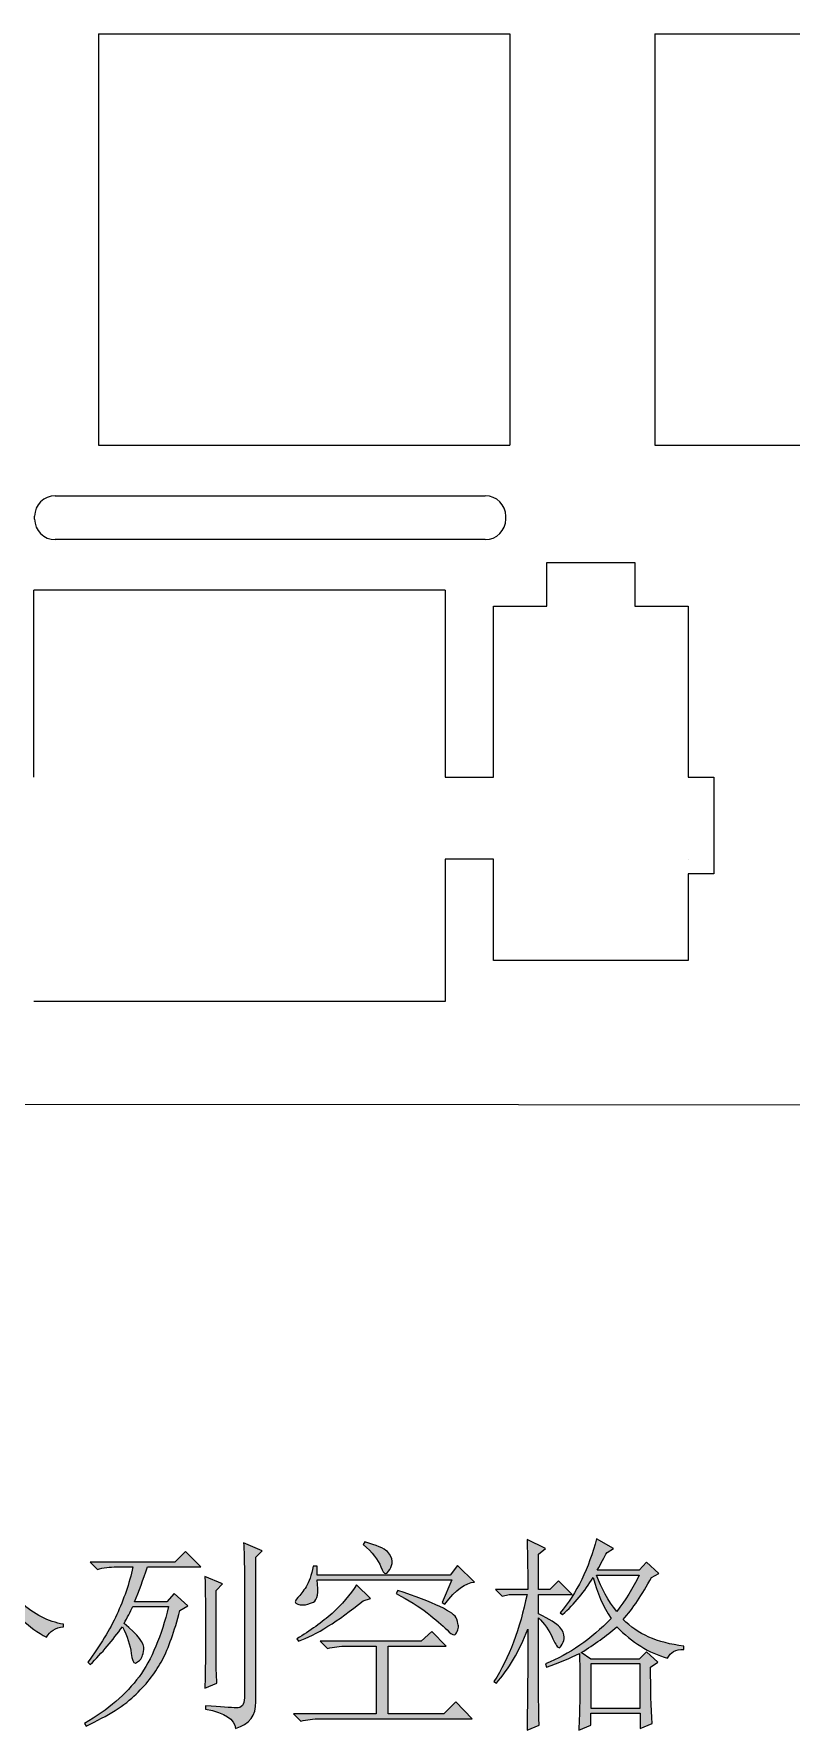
# Model space of a CAD drawing. Extents: x 1168 to 1833, y 1867 to 2135.
# Drawn here: x 1684 to 1709.9, y 1869 to 1927 of the extents above; entities that cross this region are included whole.
import ezdxf

# ---------------------------------------------------------------- set-up
doc = ezdxf.new("R2010")
doc.units = 0
doc.header["$MEASUREMENT"] = 0
doc.layers.add('_U+56FE_U+5C42 1', color=7, linetype='Continuous')

# ---------------------------------------------------------------- blocks, each defined once
blk = doc.blocks.new('block 2236')
at = {"layer": '_U+56FE_U+5C42 1'}
h = blk.add_hatch(color=7, dxfattribs=at)
h.dxf.hatch_style = 2
edge = h.paths.add_edge_path()
edge.add_spline(control_points=[(1701.242, 1870.568), (1701.242, 1870.312), (1701.252, 1869.852), (1701.27, 1869.189), (1701.27, 1869.189), (1700.855, 1869.024), (1700.855, 1869.024), (1700.874, 1870.109), (1700.884, 1871.259), (1700.884, 1872.473), (1700.59, 1871.718), (1700.23, 1871.102), (1699.808, 1870.624), (1699.808, 1870.624), (1699.725, 1870.679), (1699.725, 1870.679), (1700.24, 1871.488), (1700.617, 1872.481), (1700.855, 1873.658), (1700.855, 1873.658), (1700.249, 1873.658), (1700.249, 1873.658), (1700.249, 1873.658), (1700.001, 1873.604), (1700.001, 1873.604), (1700.001, 1873.604), (1699.78, 1873.824), (1699.78, 1873.824), (1699.78, 1873.824), (1700.884, 1873.824), (1700.884, 1873.824), (1700.884, 1874.32), (1700.874, 1874.891), (1700.855, 1875.534), (1700.855, 1875.534), (1701.49, 1875.23), (1701.49, 1875.23), (1701.49, 1875.23), (1701.242, 1875.038), (1701.242, 1875.038), (1701.242, 1875.038), (1701.242, 1873.824), (1701.242, 1873.824), (1701.242, 1873.824), (1701.629, 1873.824), (1701.629, 1873.824), (1701.629, 1873.824), (1701.932, 1874.128), (1701.932, 1874.128), (1701.932, 1874.128), (1702.4, 1873.658), (1702.4, 1873.658), (1702.4, 1873.658), (1701.242, 1873.658), (1701.242, 1873.658), (1701.242, 1873.658), (1701.242, 1872.996), (1701.242, 1872.996), (1701.629, 1872.812), (1701.872, 1872.66), (1701.973, 1872.541), (1702.074, 1872.422), (1702.125, 1872.307), (1702.125, 1872.196), (1702.125, 1872.123), (1702.102, 1872.045), (1702.057, 1871.962), (1702.01, 1871.879), (1701.978, 1871.838), (1701.959, 1871.838), (1701.904, 1871.838), (1701.83, 1871.938), (1701.738, 1872.142), (1701.609, 1872.436), (1701.444, 1872.675), (1701.242, 1872.858), (1701.242, 1872.858), (1701.242, 1870.568), (1701.242, 1870.568)], knot_values=[0, 0, 0, 0, 1, 1, 1, 2, 2, 2, 3, 3, 3, 4, 4, 4, 5, 5, 5, 6, 6, 6, 7, 7, 7, 8, 8, 8, 9, 9, 9, 10, 10, 10, 11, 11, 11, 12, 12, 12, 13, 13, 13, 14, 14, 14, 15, 15, 15, 16, 16, 16, 17, 17, 17, 18, 18, 18, 19, 19, 19, 20, 20, 20, 21, 21, 21, 22, 22, 22, 23, 23, 23, 24, 24, 24, 25, 25, 25, 26, 26, 26, 26], degree=3, periodic=0)
edge = h.paths.add_edge_path()
edge.add_spline(control_points=[(1705.076, 1871.176), (1705.076, 1870.439), (1705.095, 1869.796), (1705.132, 1869.245), (1705.132, 1869.245), (1704.719, 1869.079), (1704.719, 1869.079), (1704.719, 1869.079), (1704.719, 1869.604), (1704.719, 1869.604), (1704.719, 1869.604), (1703.035, 1869.604), (1703.035, 1869.604), (1703.035, 1869.604), (1703.035, 1869.189), (1703.035, 1869.189), (1703.035, 1869.189), (1702.621, 1869.024), (1702.621, 1869.024), (1702.658, 1869.631), (1702.668, 1870.504), (1702.649, 1871.645), (1702.318, 1871.479), (1701.941, 1871.322), (1701.518, 1871.176), (1701.518, 1871.176), (1701.49, 1871.286), (1701.49, 1871.286), (1702.3, 1871.617), (1703.045, 1872.132), (1703.725, 1872.831), (1703.449, 1873.254), (1703.246, 1873.723), (1703.118, 1874.238), (1702.824, 1873.76), (1702.475, 1873.337), (1702.07, 1872.969), (1702.07, 1872.969), (1701.987, 1873.024), (1701.987, 1873.024), (1702.557, 1873.704), (1702.971, 1874.551), (1703.229, 1875.562), (1703.229, 1875.562), (1703.809, 1875.23), (1703.809, 1875.23), (1703.809, 1875.23), (1703.588, 1875.093), (1703.588, 1875.093), (1703.495, 1874.928), (1703.385, 1874.725), (1703.256, 1874.486), (1703.256, 1874.486), (1704.69, 1874.486), (1704.69, 1874.486), (1704.69, 1874.486), (1704.939, 1874.762), (1704.939, 1874.762), (1704.939, 1874.762), (1705.353, 1874.376), (1705.353, 1874.376), (1705.353, 1874.376), (1705.104, 1874.238), (1705.104, 1874.238), (1704.791, 1873.649), (1704.47, 1873.171), (1704.139, 1872.804), (1704.617, 1872.307), (1705.307, 1872.003), (1706.208, 1871.893), (1706.208, 1871.893), (1706.208, 1871.782), (1706.208, 1871.782), (1705.932, 1871.782), (1705.748, 1871.682), (1705.656, 1871.479), (1705.012, 1871.663), (1704.434, 1872.021), (1703.918, 1872.555), (1703.568, 1872.242), (1703.164, 1871.948), (1702.705, 1871.672), (1702.705, 1871.672), (1703.035, 1871.451), (1703.035, 1871.451), (1703.035, 1871.451), (1704.69, 1871.451), (1704.69, 1871.451), (1704.69, 1871.451), (1704.939, 1871.7), (1704.939, 1871.7), (1704.939, 1871.7), (1705.325, 1871.341), (1705.325, 1871.341), (1705.325, 1871.341), (1705.076, 1871.176), (1705.076, 1871.176)], knot_values=[0, 0, 0, 0, 1, 1, 1, 2, 2, 2, 3, 3, 3, 4, 4, 4, 5, 5, 5, 6, 6, 6, 7, 7, 7, 8, 8, 8, 9, 9, 9, 10, 10, 10, 11, 11, 11, 12, 12, 12, 13, 13, 13, 14, 14, 14, 15, 15, 15, 16, 16, 16, 17, 17, 17, 18, 18, 18, 19, 19, 19, 20, 20, 20, 21, 21, 21, 22, 22, 22, 23, 23, 23, 24, 24, 24, 25, 25, 25, 26, 26, 26, 27, 27, 27, 28, 28, 28, 29, 29, 29, 30, 30, 30, 31, 31, 31, 32, 32, 32, 32], degree=3, periodic=0)
h.paths.add_polyline_path([(1703.035, 1871.286), (1703.035, 1869.769), (1704.719, 1869.769), (1704.719, 1871.286)])
edge = h.paths.add_edge_path()
edge.add_spline(control_points=[(1703.229, 1874.32), (1703.395, 1873.86), (1703.624, 1873.447), (1703.918, 1873.079), (1704.213, 1873.447), (1704.47, 1873.86), (1704.69, 1874.32), (1704.69, 1874.32), (1703.229, 1874.32), (1703.229, 1874.32)], knot_values=[0, 0, 0, 0, 1, 1, 1, 2, 2, 2, 3, 3, 3, 3], degree=3, periodic=0)
h = blk.add_hatch(color=7, dxfattribs=at)
h.dxf.hatch_style = 2
edge = h.paths.add_edge_path()
edge.add_spline(control_points=[(1680.855, 1875.313), (1680.855, 1875.313), (1681.408, 1874.899), (1681.408, 1874.899), (1681.408, 1874.899), (1681.159, 1874.762), (1681.159, 1874.762), (1680.846, 1874.173), (1680.502, 1873.649), (1680.125, 1873.189), (1679.748, 1872.729), (1679.265, 1872.325), (1678.676, 1871.976), (1678.676, 1871.976), (1678.621, 1872.059), (1678.621, 1872.059), (1679.1, 1872.444), (1679.521, 1872.899), (1679.891, 1873.424), (1680.258, 1873.948), (1680.58, 1874.578), (1680.855, 1875.313)], knot_values=[0, 0, 0, 0, 1, 1, 1, 2, 2, 2, 3, 3, 3, 4, 4, 4, 5, 5, 5, 6, 6, 6, 7, 7, 7, 7], degree=3, periodic=0)
edge = h.paths.add_edge_path()
edge.add_spline(control_points=[(1679.779, 1872.638), (1679.779, 1872.638), (1682.925, 1872.638), (1682.925, 1872.638), (1682.925, 1872.638), (1683.201, 1872.914), (1683.201, 1872.914), (1683.201, 1872.914), (1683.587, 1872.527), (1683.587, 1872.527), (1683.587, 1872.527), (1683.366, 1872.362), (1683.366, 1872.362), (1683.329, 1870.909), (1683.237, 1870.031), (1683.09, 1869.728), (1682.943, 1869.424), (1682.686, 1869.208), (1682.318, 1869.079), (1682.263, 1869.373), (1682.005, 1869.585), (1681.545, 1869.714), (1681.545, 1869.714), (1681.545, 1869.824), (1681.545, 1869.824), (1682.005, 1869.75), (1682.305, 1869.719), (1682.441, 1869.728), (1682.58, 1869.737), (1682.686, 1869.842), (1682.76, 1870.045), (1682.832, 1870.247), (1682.906, 1871.056), (1682.98, 1872.473), (1682.98, 1872.473), (1681.545, 1872.473), (1681.545, 1872.473), (1681.436, 1871.682), (1681.215, 1871.015), (1680.883, 1870.473), (1680.553, 1869.93), (1679.918, 1869.456), (1678.98, 1869.052), (1678.98, 1869.052), (1678.925, 1869.162), (1678.925, 1869.162), (1679.752, 1869.585), (1680.309, 1870.086), (1680.594, 1870.665), (1680.879, 1871.245), (1681.049, 1871.847), (1681.104, 1872.473), (1681.104, 1872.473), (1680.249, 1872.473), (1680.249, 1872.473), (1680.249, 1872.473), (1680, 1872.417), (1680, 1872.417), (1680, 1872.417), (1679.779, 1872.638), (1679.779, 1872.638)], knot_values=[0, 0, 0, 0, 1, 1, 1, 2, 2, 2, 3, 3, 3, 4, 4, 4, 5, 5, 5, 6, 6, 6, 7, 7, 7, 8, 8, 8, 9, 9, 9, 10, 10, 10, 11, 11, 11, 12, 12, 12, 13, 13, 13, 14, 14, 14, 15, 15, 15, 16, 16, 16, 17, 17, 17, 18, 18, 18, 19, 19, 19, 20, 20, 20, 20], degree=3, periodic=0)
edge = h.paths.add_edge_path()
edge.add_spline(control_points=[(1682.787, 1875.23), (1682.787, 1875.23), (1682.566, 1875.093), (1682.566, 1875.093), (1682.769, 1874.357), (1683.1, 1873.787), (1683.559, 1873.383), (1684.019, 1872.978), (1684.506, 1872.729), (1685.021, 1872.638), (1685.021, 1872.638), (1685.021, 1872.555), (1685.021, 1872.555), (1684.746, 1872.518), (1684.553, 1872.398), (1684.441, 1872.196), (1683.835, 1872.527), (1683.353, 1872.969), (1682.994, 1873.521), (1682.635, 1874.072), (1682.391, 1874.716), (1682.263, 1875.451), (1682.263, 1875.451), (1682.787, 1875.23), (1682.787, 1875.23)], knot_values=[0, 0, 0, 0, 1, 1, 1, 2, 2, 2, 3, 3, 3, 4, 4, 4, 5, 5, 5, 6, 6, 6, 7, 7, 7, 8, 8, 8, 8], degree=3, periodic=0)
h = blk.add_hatch(color=7, dxfattribs=at)
h.dxf.hatch_style = 2
edge = h.paths.add_edge_path()
edge.add_spline(control_points=[(1685.932, 1874.762), (1685.932, 1874.762), (1688.828, 1874.762), (1688.828, 1874.762), (1688.828, 1874.762), (1689.188, 1875.12), (1689.188, 1875.12), (1689.188, 1875.12), (1689.711, 1874.597), (1689.711, 1874.597), (1689.711, 1874.597), (1687.891, 1874.597), (1687.891, 1874.597), (1687.743, 1874.155), (1687.596, 1873.76), (1687.449, 1873.41), (1687.449, 1873.41), (1688.553, 1873.41), (1688.553, 1873.41), (1688.553, 1873.41), (1688.801, 1873.687), (1688.801, 1873.687), (1688.801, 1873.687), (1689.27, 1873.272), (1689.27, 1873.272), (1689.27, 1873.272), (1688.994, 1873.106), (1688.994, 1873.106), (1688.811, 1872.39), (1688.612, 1871.828), (1688.4, 1871.424), (1688.189, 1871.02), (1687.891, 1870.628), (1687.504, 1870.252), (1687.118, 1869.874), (1686.548, 1869.512), (1685.794, 1869.162), (1685.794, 1869.162), (1685.738, 1869.245), (1685.738, 1869.245), (1686.548, 1869.723), (1687.169, 1870.256), (1687.602, 1870.845), (1688.033, 1871.433), (1688.369, 1872.233), (1688.607, 1873.245), (1688.607, 1873.245), (1687.395, 1873.245), (1687.395, 1873.245), (1687.302, 1873.061), (1687.201, 1872.867), (1687.091, 1872.665), (1687.568, 1872.279), (1687.794, 1871.984), (1687.767, 1871.782), (1687.739, 1871.58), (1687.688, 1871.451), (1687.615, 1871.396), (1687.615, 1871.396), (1687.477, 1871.313), (1687.477, 1871.313), (1687.403, 1871.313), (1687.357, 1871.424), (1687.339, 1871.645), (1687.302, 1871.921), (1687.201, 1872.224), (1687.035, 1872.555), (1686.705, 1872.095), (1686.336, 1871.663), (1685.932, 1871.259), (1685.932, 1871.259), (1685.85, 1871.341), (1685.85, 1871.341), (1686.271, 1871.911), (1686.604, 1872.454), (1686.842, 1872.969), (1687.081, 1873.483), (1687.266, 1874.026), (1687.395, 1874.597), (1687.395, 1874.597), (1686.842, 1874.597), (1686.842, 1874.597), (1686.604, 1874.597), (1686.383, 1874.569), (1686.18, 1874.514), (1686.18, 1874.514), (1685.932, 1874.762), (1685.932, 1874.762)], knot_values=[0, 0, 0, 0, 1, 1, 1, 2, 2, 2, 3, 3, 3, 4, 4, 4, 5, 5, 5, 6, 6, 6, 7, 7, 7, 8, 8, 8, 9, 9, 9, 10, 10, 10, 11, 11, 11, 12, 12, 12, 13, 13, 13, 14, 14, 14, 15, 15, 15, 16, 16, 16, 17, 17, 17, 18, 18, 18, 19, 19, 19, 20, 20, 20, 21, 21, 21, 22, 22, 22, 23, 23, 23, 24, 24, 24, 25, 25, 25, 26, 26, 26, 27, 27, 27, 28, 28, 28, 29, 29, 29, 29], degree=3, periodic=0)
edge = h.paths.add_edge_path()
edge.add_spline(control_points=[(1689.85, 1870.458), (1689.867, 1871.102), (1689.877, 1871.773), (1689.877, 1872.473), (1689.877, 1873.171), (1689.867, 1873.769), (1689.85, 1874.266), (1689.85, 1874.266), (1690.456, 1874.018), (1690.456, 1874.018), (1690.456, 1874.018), (1690.235, 1873.797), (1690.235, 1873.797), (1690.235, 1873.797), (1690.235, 1871.534), (1690.235, 1871.534), (1690.235, 1871.222), (1690.244, 1870.918), (1690.264, 1870.624), (1690.264, 1870.624), (1689.85, 1870.458), (1689.85, 1870.458)], knot_values=[0, 0, 0, 0, 1, 1, 1, 2, 2, 2, 3, 3, 3, 4, 4, 4, 5, 5, 5, 6, 6, 6, 7, 7, 7, 7], degree=3, periodic=0)
edge = h.paths.add_edge_path()
edge.add_spline(control_points=[(1691.201, 1874.1), (1691.201, 1874.762), (1691.191, 1875.203), (1691.174, 1875.424), (1691.174, 1875.424), (1691.809, 1875.148), (1691.809, 1875.148), (1691.809, 1875.148), (1691.588, 1874.928), (1691.588, 1874.928), (1691.588, 1874.928), (1691.588, 1869.989), (1691.588, 1869.989), (1691.605, 1869.53), (1691.375, 1869.227), (1690.897, 1869.079), (1690.879, 1869.392), (1690.539, 1869.612), (1689.877, 1869.741), (1689.877, 1869.741), (1689.877, 1869.852), (1689.877, 1869.852), (1690.392, 1869.814), (1690.741, 1869.792), (1690.926, 1869.782), (1691.109, 1869.773), (1691.201, 1869.889), (1691.201, 1870.127), (1691.201, 1870.127), (1691.201, 1874.1), (1691.201, 1874.1)], knot_values=[0, 0, 0, 0, 1, 1, 1, 2, 2, 2, 3, 3, 3, 4, 4, 4, 5, 5, 5, 6, 6, 6, 7, 7, 7, 8, 8, 8, 9, 9, 9, 10, 10, 10, 10], degree=3, periodic=0)
h = blk.add_hatch(color=7, dxfattribs=at)
h.dxf.hatch_style = 2
edge = h.paths.add_edge_path()
edge.add_spline(control_points=[(1693.794, 1872.059), (1693.794, 1872.059), (1697.242, 1872.059), (1697.242, 1872.059), (1697.242, 1872.059), (1697.602, 1872.39), (1697.602, 1872.39), (1697.602, 1872.39), (1698.098, 1871.893), (1698.098, 1871.893), (1698.098, 1871.893), (1696.111, 1871.893), (1696.111, 1871.893), (1696.111, 1871.893), (1696.111, 1869.576), (1696.111, 1869.576), (1696.111, 1869.576), (1698.015, 1869.576), (1698.015, 1869.576), (1698.015, 1869.576), (1698.429, 1869.989), (1698.429, 1869.989), (1698.429, 1869.989), (1698.98, 1869.41), (1698.98, 1869.41), (1698.98, 1869.41), (1693.794, 1869.41), (1693.794, 1869.41), (1693.555, 1869.41), (1693.334, 1869.383), (1693.132, 1869.327), (1693.132, 1869.327), (1692.884, 1869.576), (1692.884, 1869.576), (1692.884, 1869.576), (1695.697, 1869.576), (1695.697, 1869.576), (1695.697, 1869.576), (1695.697, 1871.893), (1695.697, 1871.893), (1695.697, 1871.893), (1694.705, 1871.893), (1694.705, 1871.893), (1694.465, 1871.893), (1694.244, 1871.865), (1694.043, 1871.811), (1694.043, 1871.811), (1693.794, 1872.059), (1693.794, 1872.059)], knot_values=[0, 0, 0, 0, 1, 1, 1, 2, 2, 2, 3, 3, 3, 4, 4, 4, 5, 5, 5, 6, 6, 6, 7, 7, 7, 8, 8, 8, 9, 9, 9, 10, 10, 10, 11, 11, 11, 12, 12, 12, 13, 13, 13, 14, 14, 14, 15, 15, 15, 16, 16, 16, 16], degree=3, periodic=0)
edge = h.paths.add_edge_path()
edge.add_spline(control_points=[(1697.959, 1873.383), (1697.959, 1873.383), (1698.291, 1874.155), (1698.291, 1874.155), (1698.291, 1874.155), (1693.684, 1874.155), (1693.684, 1874.155), (1693.738, 1873.714), (1693.697, 1873.461), (1693.56, 1873.396), (1693.422, 1873.332), (1693.307, 1873.3), (1693.215, 1873.3), (1693.141, 1873.3), (1693.076, 1873.309), (1693.021, 1873.327), (1692.967, 1873.346), (1692.939, 1873.373), (1692.939, 1873.41), (1692.939, 1873.429), (1692.967, 1873.475), (1693.021, 1873.548), (1693.113, 1873.64), (1693.21, 1873.764), (1693.312, 1873.921), (1693.412, 1874.076), (1693.49, 1874.312), (1693.546, 1874.624), (1693.546, 1874.624), (1693.684, 1874.624), (1693.684, 1874.624), (1693.684, 1874.624), (1693.684, 1874.32), (1693.684, 1874.32), (1693.684, 1874.32), (1698.235, 1874.32), (1698.235, 1874.32), (1698.235, 1874.32), (1698.484, 1874.651), (1698.484, 1874.651), (1698.484, 1874.651), (1699.062, 1874.072), (1699.062, 1874.072), (1698.769, 1874.072), (1698.429, 1873.824), (1698.043, 1873.327), (1698.043, 1873.327), (1697.959, 1873.383), (1697.959, 1873.383)], knot_values=[0, 0, 0, 0, 1, 1, 1, 2, 2, 2, 3, 3, 3, 4, 4, 4, 5, 5, 5, 6, 6, 6, 7, 7, 7, 8, 8, 8, 9, 9, 9, 10, 10, 10, 11, 11, 11, 12, 12, 12, 13, 13, 13, 14, 14, 14, 15, 15, 15, 16, 16, 16, 16], degree=3, periodic=0)
edge = h.paths.add_edge_path()
edge.add_spline(control_points=[(1695.504, 1873.521), (1695.504, 1873.521), (1695.256, 1873.438), (1695.256, 1873.438), (1694.392, 1872.738), (1693.656, 1872.279), (1693.049, 1872.059), (1693.049, 1872.059), (1692.994, 1872.142), (1692.994, 1872.142), (1693.453, 1872.417), (1693.854, 1872.707), (1694.194, 1873.01), (1694.534, 1873.313), (1694.814, 1873.64), (1695.035, 1873.989), (1695.035, 1873.989), (1695.504, 1873.521), (1695.504, 1873.521)], knot_values=[0, 0, 0, 0, 1, 1, 1, 2, 2, 2, 3, 3, 3, 4, 4, 4, 5, 5, 5, 6, 6, 6, 6], degree=3, periodic=0)
edge = h.paths.add_edge_path()
edge.add_spline(control_points=[(1695.312, 1875.451), (1695.716, 1875.341), (1695.974, 1875.23), (1696.084, 1875.12), (1696.194, 1875.01), (1696.25, 1874.899), (1696.25, 1874.789), (1696.25, 1874.697), (1696.222, 1874.605), (1696.166, 1874.514), (1696.111, 1874.422), (1696.065, 1874.376), (1696.029, 1874.376), (1695.974, 1874.376), (1695.918, 1874.449), (1695.863, 1874.597), (1695.771, 1874.835), (1695.568, 1875.093), (1695.256, 1875.369), (1695.256, 1875.369), (1695.312, 1875.451), (1695.312, 1875.451)], knot_values=[0, 0, 0, 0, 1, 1, 1, 2, 2, 2, 3, 3, 3, 4, 4, 4, 5, 5, 5, 6, 6, 6, 7, 7, 7, 7], degree=3, periodic=0)
edge = h.paths.add_edge_path()
edge.add_spline(control_points=[(1696.442, 1873.797), (1697.049, 1873.594), (1697.527, 1873.41), (1697.877, 1873.245), (1698.227, 1873.079), (1698.419, 1872.937), (1698.456, 1872.817), (1698.492, 1872.697), (1698.512, 1872.619), (1698.512, 1872.583), (1698.512, 1872.527), (1698.498, 1872.463), (1698.471, 1872.39), (1698.442, 1872.315), (1698.41, 1872.279), (1698.373, 1872.279), (1698.3, 1872.279), (1698.217, 1872.334), (1698.125, 1872.444), (1697.959, 1872.61), (1697.734, 1872.804), (1697.449, 1873.024), (1697.164, 1873.245), (1696.811, 1873.466), (1696.387, 1873.687), (1696.387, 1873.687), (1696.442, 1873.797), (1696.442, 1873.797)], knot_values=[0, 0, 0, 0, 1, 1, 1, 2, 2, 2, 3, 3, 3, 4, 4, 4, 5, 5, 5, 6, 6, 6, 7, 7, 7, 8, 8, 8, 9, 9, 9, 9], degree=3, periodic=0)
at = {"layer": '_U+56FE_U+5C42 1', "lineweight": 0}
blk.add_lwpolyline([(1703.035, 1871.286), (1703.035, 1869.769), (1704.719, 1869.769), (1704.719, 1871.286), (1703.035, 1871.286)], dxfattribs=at)
for points, knots in [([(1701.242, 1870.568), (1701.242, 1870.312), (1701.252, 1869.852), (1701.27, 1869.189), (1701.27, 1869.189), (1700.855, 1869.024), (1700.855, 1869.024), (1700.874, 1870.109), (1700.884, 1871.259), (1700.884, 1872.473), (1700.59, 1871.718), (1700.23, 1871.102), (1699.808, 1870.624), (1699.808, 1870.624), (1699.725, 1870.679), (1699.725, 1870.679), (1700.24, 1871.488), (1700.617, 1872.481), (1700.855, 1873.658), (1700.855, 1873.658), (1700.249, 1873.658), (1700.249, 1873.658), (1700.249, 1873.658), (1700.001, 1873.604), (1700.001, 1873.604), (1700.001, 1873.604), (1699.78, 1873.824), (1699.78, 1873.824), (1699.78, 1873.824), (1700.884, 1873.824), (1700.884, 1873.824), (1700.884, 1874.32), (1700.874, 1874.891), (1700.855, 1875.534), (1700.855, 1875.534), (1701.49, 1875.23), (1701.49, 1875.23), (1701.49, 1875.23), (1701.242, 1875.038), (1701.242, 1875.038), (1701.242, 1875.038), (1701.242, 1873.824), (1701.242, 1873.824), (1701.242, 1873.824), (1701.629, 1873.824), (1701.629, 1873.824), (1701.629, 1873.824), (1701.932, 1874.128), (1701.932, 1874.128), (1701.932, 1874.128), (1702.4, 1873.658), (1702.4, 1873.658), (1702.4, 1873.658), (1701.242, 1873.658), (1701.242, 1873.658), (1701.242, 1873.658), (1701.242, 1872.996), (1701.242, 1872.996), (1701.629, 1872.812), (1701.872, 1872.66), (1701.973, 1872.541), (1702.074, 1872.422), (1702.125, 1872.307), (1702.125, 1872.196), (1702.125, 1872.123), (1702.102, 1872.045), (1702.057, 1871.962), (1702.01, 1871.879), (1701.978, 1871.838), (1701.959, 1871.838), (1701.904, 1871.838), (1701.83, 1871.938), (1701.738, 1872.142), (1701.609, 1872.436), (1701.444, 1872.675), (1701.242, 1872.858), (1701.242, 1872.858), (1701.242, 1870.568), (1701.242, 1870.568)], [0, 0, 0, 0, 1, 1, 1, 2, 2, 2, 3, 3, 3, 4, 4, 4, 5, 5, 5, 6, 6, 6, 7, 7, 7, 8, 8, 8, 9, 9, 9, 10, 10, 10, 11, 11, 11, 12, 12, 12, 13, 13, 13, 14, 14, 14, 15, 15, 15, 16, 16, 16, 17, 17, 17, 18, 18, 18, 19, 19, 19, 20, 20, 20, 21, 21, 21, 22, 22, 22, 23, 23, 23, 24, 24, 24, 25, 25, 25, 26, 26, 26, 26]), ([(1705.076, 1871.176), (1705.076, 1870.439), (1705.095, 1869.796), (1705.132, 1869.245), (1705.132, 1869.245), (1704.719, 1869.079), (1704.719, 1869.079), (1704.719, 1869.079), (1704.719, 1869.604), (1704.719, 1869.604), (1704.719, 1869.604), (1703.035, 1869.604), (1703.035, 1869.604), (1703.035, 1869.604), (1703.035, 1869.189), (1703.035, 1869.189), (1703.035, 1869.189), (1702.621, 1869.024), (1702.621, 1869.024), (1702.658, 1869.631), (1702.668, 1870.504), (1702.649, 1871.645), (1702.318, 1871.479), (1701.941, 1871.322), (1701.518, 1871.176), (1701.518, 1871.176), (1701.49, 1871.286), (1701.49, 1871.286), (1702.3, 1871.617), (1703.045, 1872.132), (1703.725, 1872.831), (1703.449, 1873.254), (1703.246, 1873.723), (1703.118, 1874.238), (1702.824, 1873.76), (1702.475, 1873.337), (1702.07, 1872.969), (1702.07, 1872.969), (1701.987, 1873.024), (1701.987, 1873.024), (1702.557, 1873.704), (1702.971, 1874.551), (1703.229, 1875.562), (1703.229, 1875.562), (1703.809, 1875.23), (1703.809, 1875.23), (1703.809, 1875.23), (1703.588, 1875.093), (1703.588, 1875.093), (1703.495, 1874.928), (1703.385, 1874.725), (1703.256, 1874.486), (1703.256, 1874.486), (1704.69, 1874.486), (1704.69, 1874.486), (1704.69, 1874.486), (1704.939, 1874.762), (1704.939, 1874.762), (1704.939, 1874.762), (1705.353, 1874.376), (1705.353, 1874.376), (1705.353, 1874.376), (1705.104, 1874.238), (1705.104, 1874.238), (1704.791, 1873.649), (1704.47, 1873.171), (1704.139, 1872.804), (1704.617, 1872.307), (1705.307, 1872.003), (1706.208, 1871.893), (1706.208, 1871.893), (1706.208, 1871.782), (1706.208, 1871.782), (1705.932, 1871.782), (1705.748, 1871.682), (1705.656, 1871.479), (1705.012, 1871.663), (1704.434, 1872.021), (1703.918, 1872.555), (1703.568, 1872.242), (1703.164, 1871.948), (1702.705, 1871.672), (1702.705, 1871.672), (1703.035, 1871.451), (1703.035, 1871.451), (1703.035, 1871.451), (1704.69, 1871.451), (1704.69, 1871.451), (1704.69, 1871.451), (1704.939, 1871.7), (1704.939, 1871.7), (1704.939, 1871.7), (1705.325, 1871.341), (1705.325, 1871.341), (1705.325, 1871.341), (1705.076, 1871.176), (1705.076, 1871.176)], [0, 0, 0, 0, 1, 1, 1, 2, 2, 2, 3, 3, 3, 4, 4, 4, 5, 5, 5, 6, 6, 6, 7, 7, 7, 8, 8, 8, 9, 9, 9, 10, 10, 10, 11, 11, 11, 12, 12, 12, 13, 13, 13, 14, 14, 14, 15, 15, 15, 16, 16, 16, 17, 17, 17, 18, 18, 18, 19, 19, 19, 20, 20, 20, 21, 21, 21, 22, 22, 22, 23, 23, 23, 24, 24, 24, 25, 25, 25, 26, 26, 26, 27, 27, 27, 28, 28, 28, 29, 29, 29, 30, 30, 30, 31, 31, 31, 32, 32, 32, 32]), ([(1682.787, 1875.23), (1682.787, 1875.23), (1682.566, 1875.093), (1682.566, 1875.093), (1682.769, 1874.357), (1683.1, 1873.787), (1683.559, 1873.383), (1684.019, 1872.978), (1684.506, 1872.729), (1685.021, 1872.638), (1685.021, 1872.638), (1685.021, 1872.555), (1685.021, 1872.555), (1684.746, 1872.518), (1684.553, 1872.398), (1684.441, 1872.196), (1683.835, 1872.527), (1683.353, 1872.969), (1682.994, 1873.521), (1682.635, 1874.072), (1682.391, 1874.716), (1682.263, 1875.451), (1682.263, 1875.451), (1682.787, 1875.23), (1682.787, 1875.23)], [0, 0, 0, 0, 1, 1, 1, 2, 2, 2, 3, 3, 3, 4, 4, 4, 5, 5, 5, 6, 6, 6, 7, 7, 7, 8, 8, 8, 8]), ([(1685.932, 1874.762), (1685.932, 1874.762), (1688.828, 1874.762), (1688.828, 1874.762), (1688.828, 1874.762), (1689.188, 1875.12), (1689.188, 1875.12), (1689.188, 1875.12), (1689.711, 1874.597), (1689.711, 1874.597), (1689.711, 1874.597), (1687.891, 1874.597), (1687.891, 1874.597), (1687.743, 1874.155), (1687.596, 1873.76), (1687.449, 1873.41), (1687.449, 1873.41), (1688.553, 1873.41), (1688.553, 1873.41), (1688.553, 1873.41), (1688.801, 1873.687), (1688.801, 1873.687), (1688.801, 1873.687), (1689.27, 1873.272), (1689.27, 1873.272), (1689.27, 1873.272), (1688.994, 1873.106), (1688.994, 1873.106), (1688.811, 1872.39), (1688.612, 1871.828), (1688.4, 1871.424), (1688.189, 1871.02), (1687.891, 1870.628), (1687.504, 1870.252), (1687.118, 1869.874), (1686.548, 1869.512), (1685.794, 1869.162), (1685.794, 1869.162), (1685.738, 1869.245), (1685.738, 1869.245), (1686.548, 1869.723), (1687.169, 1870.256), (1687.602, 1870.845), (1688.033, 1871.433), (1688.369, 1872.233), (1688.607, 1873.245), (1688.607, 1873.245), (1687.395, 1873.245), (1687.395, 1873.245), (1687.302, 1873.061), (1687.201, 1872.867), (1687.091, 1872.665), (1687.568, 1872.279), (1687.794, 1871.984), (1687.767, 1871.782), (1687.739, 1871.58), (1687.688, 1871.451), (1687.615, 1871.396), (1687.615, 1871.396), (1687.477, 1871.313), (1687.477, 1871.313), (1687.403, 1871.313), (1687.357, 1871.424), (1687.339, 1871.645), (1687.302, 1871.921), (1687.201, 1872.224), (1687.035, 1872.555), (1686.705, 1872.095), (1686.336, 1871.663), (1685.932, 1871.259), (1685.932, 1871.259), (1685.85, 1871.341), (1685.85, 1871.341), (1686.271, 1871.911), (1686.604, 1872.454), (1686.842, 1872.969), (1687.081, 1873.483), (1687.266, 1874.026), (1687.395, 1874.597), (1687.395, 1874.597), (1686.842, 1874.597), (1686.842, 1874.597), (1686.604, 1874.597), (1686.383, 1874.569), (1686.18, 1874.514), (1686.18, 1874.514), (1685.932, 1874.762), (1685.932, 1874.762)], [0, 0, 0, 0, 1, 1, 1, 2, 2, 2, 3, 3, 3, 4, 4, 4, 5, 5, 5, 6, 6, 6, 7, 7, 7, 8, 8, 8, 9, 9, 9, 10, 10, 10, 11, 11, 11, 12, 12, 12, 13, 13, 13, 14, 14, 14, 15, 15, 15, 16, 16, 16, 17, 17, 17, 18, 18, 18, 19, 19, 19, 20, 20, 20, 21, 21, 21, 22, 22, 22, 23, 23, 23, 24, 24, 24, 25, 25, 25, 26, 26, 26, 27, 27, 27, 28, 28, 28, 29, 29, 29, 29]), ([(1691.201, 1874.1), (1691.201, 1874.762), (1691.191, 1875.203), (1691.174, 1875.424), (1691.174, 1875.424), (1691.809, 1875.148), (1691.809, 1875.148), (1691.809, 1875.148), (1691.588, 1874.928), (1691.588, 1874.928), (1691.588, 1874.928), (1691.588, 1869.989), (1691.588, 1869.989), (1691.605, 1869.53), (1691.375, 1869.227), (1690.897, 1869.079), (1690.879, 1869.392), (1690.539, 1869.612), (1689.877, 1869.741), (1689.877, 1869.741), (1689.877, 1869.852), (1689.877, 1869.852), (1690.392, 1869.814), (1690.741, 1869.792), (1690.926, 1869.782), (1691.109, 1869.773), (1691.201, 1869.889), (1691.201, 1870.127), (1691.201, 1870.127), (1691.201, 1874.1), (1691.201, 1874.1)], [0, 0, 0, 0, 1, 1, 1, 2, 2, 2, 3, 3, 3, 4, 4, 4, 5, 5, 5, 6, 6, 6, 7, 7, 7, 8, 8, 8, 9, 9, 9, 10, 10, 10, 10]), ([(1695.312, 1875.451), (1695.716, 1875.341), (1695.974, 1875.23), (1696.084, 1875.12), (1696.194, 1875.01), (1696.25, 1874.899), (1696.25, 1874.789), (1696.25, 1874.697), (1696.222, 1874.605), (1696.166, 1874.514), (1696.111, 1874.422), (1696.065, 1874.376), (1696.029, 1874.376), (1695.974, 1874.376), (1695.918, 1874.449), (1695.863, 1874.597), (1695.771, 1874.835), (1695.568, 1875.093), (1695.256, 1875.369), (1695.256, 1875.369), (1695.312, 1875.451), (1695.312, 1875.451)], [0, 0, 0, 0, 1, 1, 1, 2, 2, 2, 3, 3, 3, 4, 4, 4, 5, 5, 5, 6, 6, 6, 7, 7, 7, 7]), ([(1697.959, 1873.383), (1697.959, 1873.383), (1698.291, 1874.155), (1698.291, 1874.155), (1698.291, 1874.155), (1693.684, 1874.155), (1693.684, 1874.155), (1693.738, 1873.714), (1693.697, 1873.461), (1693.56, 1873.396), (1693.422, 1873.332), (1693.307, 1873.3), (1693.215, 1873.3), (1693.141, 1873.3), (1693.076, 1873.309), (1693.021, 1873.327), (1692.967, 1873.346), (1692.939, 1873.373), (1692.939, 1873.41), (1692.939, 1873.429), (1692.967, 1873.475), (1693.021, 1873.548), (1693.113, 1873.64), (1693.21, 1873.764), (1693.312, 1873.921), (1693.412, 1874.076), (1693.49, 1874.312), (1693.546, 1874.624), (1693.546, 1874.624), (1693.684, 1874.624), (1693.684, 1874.624), (1693.684, 1874.624), (1693.684, 1874.32), (1693.684, 1874.32), (1693.684, 1874.32), (1698.235, 1874.32), (1698.235, 1874.32), (1698.235, 1874.32), (1698.484, 1874.651), (1698.484, 1874.651), (1698.484, 1874.651), (1699.062, 1874.072), (1699.062, 1874.072), (1698.769, 1874.072), (1698.429, 1873.824), (1698.043, 1873.327), (1698.043, 1873.327), (1697.959, 1873.383), (1697.959, 1873.383)], [0, 0, 0, 0, 1, 1, 1, 2, 2, 2, 3, 3, 3, 4, 4, 4, 5, 5, 5, 6, 6, 6, 7, 7, 7, 8, 8, 8, 9, 9, 9, 10, 10, 10, 11, 11, 11, 12, 12, 12, 13, 13, 13, 14, 14, 14, 15, 15, 15, 16, 16, 16, 16]), ([(1703.229, 1874.32), (1703.395, 1873.86), (1703.624, 1873.447), (1703.918, 1873.079), (1704.213, 1873.447), (1704.47, 1873.86), (1704.69, 1874.32), (1704.69, 1874.32), (1703.229, 1874.32), (1703.229, 1874.32)], [0, 0, 0, 0, 1, 1, 1, 2, 2, 2, 3, 3, 3, 3]), ([(1689.85, 1870.458), (1689.867, 1871.102), (1689.877, 1871.773), (1689.877, 1872.473), (1689.877, 1873.171), (1689.867, 1873.769), (1689.85, 1874.266), (1689.85, 1874.266), (1690.456, 1874.018), (1690.456, 1874.018), (1690.456, 1874.018), (1690.235, 1873.797), (1690.235, 1873.797), (1690.235, 1873.797), (1690.235, 1871.534), (1690.235, 1871.534), (1690.235, 1871.222), (1690.244, 1870.918), (1690.264, 1870.624), (1690.264, 1870.624), (1689.85, 1870.458), (1689.85, 1870.458)], [0, 0, 0, 0, 1, 1, 1, 2, 2, 2, 3, 3, 3, 4, 4, 4, 5, 5, 5, 6, 6, 6, 7, 7, 7, 7]), ([(1695.504, 1873.521), (1695.504, 1873.521), (1695.256, 1873.438), (1695.256, 1873.438), (1694.392, 1872.738), (1693.656, 1872.279), (1693.049, 1872.059), (1693.049, 1872.059), (1692.994, 1872.142), (1692.994, 1872.142), (1693.453, 1872.417), (1693.854, 1872.707), (1694.194, 1873.01), (1694.534, 1873.313), (1694.814, 1873.64), (1695.035, 1873.989), (1695.035, 1873.989), (1695.504, 1873.521), (1695.504, 1873.521)], [0, 0, 0, 0, 1, 1, 1, 2, 2, 2, 3, 3, 3, 4, 4, 4, 5, 5, 5, 6, 6, 6, 6]), ([(1696.442, 1873.797), (1697.049, 1873.594), (1697.527, 1873.41), (1697.877, 1873.245), (1698.227, 1873.079), (1698.419, 1872.937), (1698.456, 1872.817), (1698.492, 1872.697), (1698.512, 1872.619), (1698.512, 1872.583), (1698.512, 1872.527), (1698.498, 1872.463), (1698.471, 1872.39), (1698.442, 1872.315), (1698.41, 1872.279), (1698.373, 1872.279), (1698.3, 1872.279), (1698.217, 1872.334), (1698.125, 1872.444), (1697.959, 1872.61), (1697.734, 1872.804), (1697.449, 1873.024), (1697.164, 1873.245), (1696.811, 1873.466), (1696.387, 1873.687), (1696.387, 1873.687), (1696.442, 1873.797), (1696.442, 1873.797)], [0, 0, 0, 0, 1, 1, 1, 2, 2, 2, 3, 3, 3, 4, 4, 4, 5, 5, 5, 6, 6, 6, 7, 7, 7, 8, 8, 8, 9, 9, 9, 9]), ([(1693.794, 1872.059), (1693.794, 1872.059), (1697.242, 1872.059), (1697.242, 1872.059), (1697.242, 1872.059), (1697.602, 1872.39), (1697.602, 1872.39), (1697.602, 1872.39), (1698.098, 1871.893), (1698.098, 1871.893), (1698.098, 1871.893), (1696.111, 1871.893), (1696.111, 1871.893), (1696.111, 1871.893), (1696.111, 1869.576), (1696.111, 1869.576), (1696.111, 1869.576), (1698.015, 1869.576), (1698.015, 1869.576), (1698.015, 1869.576), (1698.429, 1869.989), (1698.429, 1869.989), (1698.429, 1869.989), (1698.98, 1869.41), (1698.98, 1869.41), (1698.98, 1869.41), (1693.794, 1869.41), (1693.794, 1869.41), (1693.555, 1869.41), (1693.334, 1869.383), (1693.132, 1869.327), (1693.132, 1869.327), (1692.884, 1869.576), (1692.884, 1869.576), (1692.884, 1869.576), (1695.697, 1869.576), (1695.697, 1869.576), (1695.697, 1869.576), (1695.697, 1871.893), (1695.697, 1871.893), (1695.697, 1871.893), (1694.705, 1871.893), (1694.705, 1871.893), (1694.465, 1871.893), (1694.244, 1871.865), (1694.043, 1871.811), (1694.043, 1871.811), (1693.794, 1872.059), (1693.794, 1872.059)], [0, 0, 0, 0, 1, 1, 1, 2, 2, 2, 3, 3, 3, 4, 4, 4, 5, 5, 5, 6, 6, 6, 7, 7, 7, 8, 8, 8, 9, 9, 9, 10, 10, 10, 11, 11, 11, 12, 12, 12, 13, 13, 13, 14, 14, 14, 15, 15, 15, 16, 16, 16, 16])]:
    blk.add_open_spline(points, degree=3, knots=knots, dxfattribs=at)

msp = doc.modelspace()

# ---------------------------------------------------------------- linework, layer by layer
at = {"layer": '_U+56FE_U+5C42 1', "color": 7, "lineweight": 25}
for points in [[(1686.218, 1926.963), (1700.268, 1926.963)], [(1686.218, 1926.963), (1686.218, 1912.913)], [(1700.268, 1926.963), (1700.268, 1912.913)], [(1705.218, 1926.963), (1719.268, 1926.963)], [(1705.218, 1926.963), (1705.218, 1912.913)], [(1686.218, 1912.913), (1700.268, 1912.913)], [(1705.218, 1912.913), (1719.268, 1912.913)], [(1684.737, 1911.188), (1699.43, 1911.188)], [(1684.037, 1910.388), (1684.037, 1910.488)], [(1700.13, 1910.388), (1700.13, 1910.488)], [(1699.43, 1909.688), (1684.737, 1909.688)], [(1701.537, 1907.413), (1701.537, 1908.913)], [(1701.537, 1908.913), (1704.537, 1908.913)], [(1704.537, 1908.913), (1704.537, 1907.413)], [(1698.062, 1907.963), (1684.012, 1907.963)], [(1684.012, 1901.573), (1684.012, 1907.963)], [(1698.062, 1907.963), (1698.062, 1901.573)], [(1699.712, 1901.573), (1699.712, 1907.413)], [(1699.712, 1907.413), (1701.537, 1907.413)], [(1704.537, 1907.413), (1706.362, 1907.413)], [(1706.362, 1907.413), (1706.362, 1901.573)], [(1698.062, 1901.573), (1699.712, 1901.573)], [(1706.362, 1901.573), (1707.237, 1901.573)], [(1707.237, 1901.573), (1707.237, 1898.273)], [(1699.712, 1898.773), (1698.062, 1898.773)], [(1698.062, 1898.773), (1698.062, 1893.913)], [(1699.712, 1895.313), (1699.712, 1898.773)], [(1706.362, 1898.773), (1706.362, 1898.773)], [(1707.237, 1898.273), (1706.362, 1898.273)], [(1706.362, 1898.273), (1706.362, 1895.313)], [(1706.362, 1895.313), (1699.712, 1895.313)], [(1698.062, 1893.913), (1684.012, 1893.913)], [(1527.992, 1890.44), (1829.992, 1890.361)]]:
    msp.add_lwpolyline(points, dxfattribs=at)
for points in [[(1684.737, 1911.188), (1684.35, 1911.188), (1684.037, 1910.874), (1684.037, 1910.488)], [(1700.13, 1910.488), (1700.13, 1910.874), (1699.817, 1911.188), (1699.43, 1911.188)], [(1684.037, 1910.388), (1684.037, 1910.001), (1684.35, 1909.688), (1684.737, 1909.688)], [(1699.43, 1909.688), (1699.817, 1909.688), (1700.13, 1910.001), (1700.13, 1910.388)]]:
    msp.add_open_spline(points, degree=3, dxfattribs=at)

# ---------------------------------------------------------------- block references
at = {"layer": '_U+56FE_U+5C42 1'}
msp.add_blockref('block 2236', (0, 0), dxfattribs=at)

doc.saveas('drawing.dxf')
